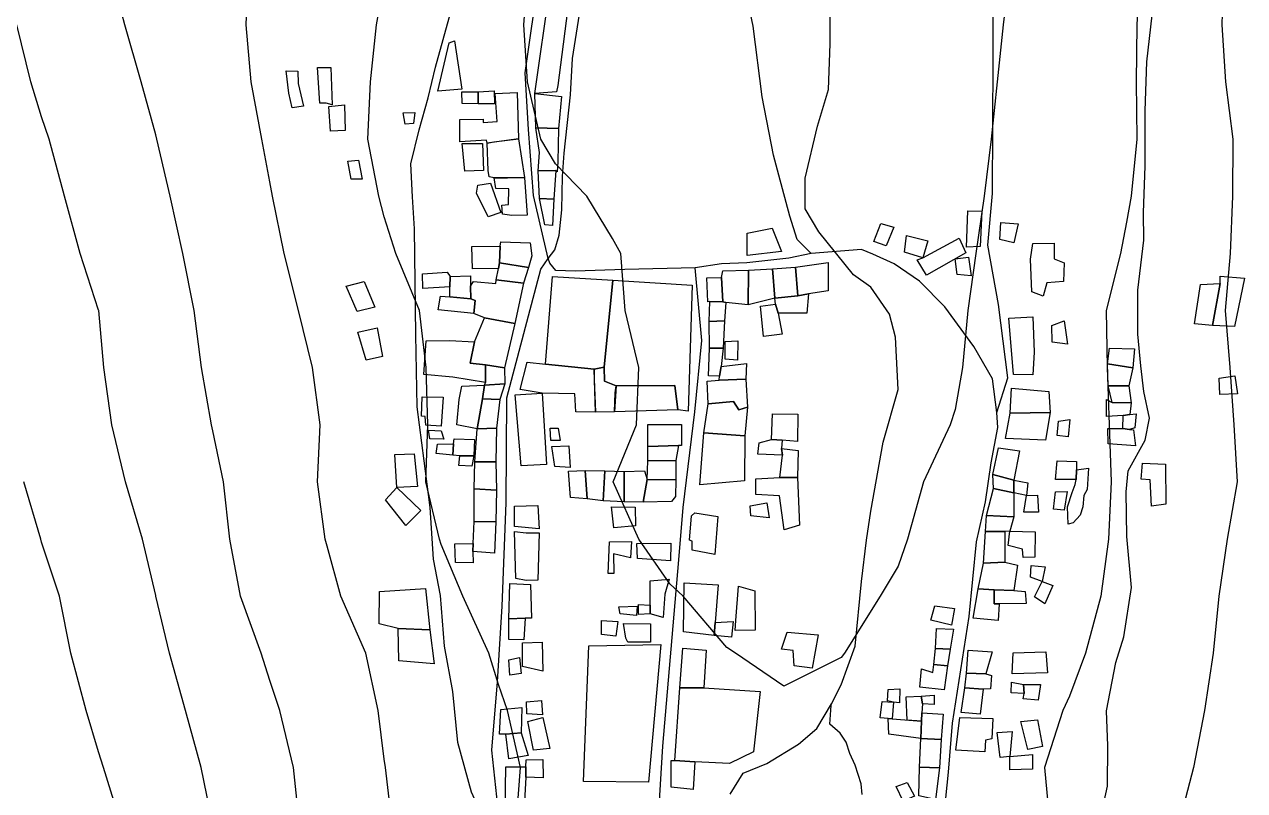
# Model space of a CAD drawing. Header units: metres. Extents: x 424700 to 426700, y 8434700 to 8436900.
# Drawn here: x 425234 to 425661.3, y 8435591.9 to 8435860.2 of the extents above; entities that cross this region are included whole.
import ezdxf

# ---------------------------------------------------------------- set-up
doc = ezdxf.new("R2010")
doc.units = ezdxf.units.M
for name, color, linetype in [('CATASTRO_BASE', 9, 'Continuous'), ('CAUCE_BASE', 5, 'Continuous'), ('CURVAS_100M', 32, 'Continuous'), ('CURVAS_20M', 8, 'Continuous')]:
    doc.layers.add(name, color=color, linetype=linetype)

msp = doc.modelspace()

# ---------------------------------------------------------------- linework, layer by layer
at = {"layer": 'CATASTRO_BASE'}
for points in [[(425554.94, 8435572.26), (425557.67, 8435598.35), (425559.02, 8435615.53), (425564.89, 8435652.86), (425567.42, 8435679.05), (425570.56, 8435692.98), (425572.57, 8435706.72), (425574.97, 8435718.98), (425574.58, 8435724.27), (425578.37, 8435736.44), (425575.12, 8435762.06), (425571.42, 8435782.93), (425573.04, 8435800.94), (425573.28, 8435848.1), (425573.34, 8435889.69)], [(425509.51, 8435779.97), (425504.68, 8435784.8), (425502.08, 8435793.07), (425498.24, 8435807.33), (425496.33, 8435814.38), (425492.34, 8435834.77), (425489.2, 8435859.6), (425483.83, 8435885.36)], [(425400.14, 8435583.17), (425397.74, 8435606.1), (425399.73, 8435630.05), (425401.33, 8435656.51), (425402.72, 8435692.72), (425402.98, 8435729.48), (425414.81, 8435774.44), (425417.41, 8435778.16), (425412.3, 8435800.24), (425410.55, 8435823.35), (425409.37, 8435843.21), (425414.32, 8435877.57)], [(425418.02, 8435872.71), (425425.11, 8435872.36), (425420.82, 8435838.79), (425420.3, 8435836.52), (425412.72, 8435835.92), (425418.02, 8435872.71)], [(425398.68, 8435573.24), (425394.66, 8435582.37), (425390.59, 8435591.34), (425385.76, 8435608.81), (425384, 8435626.67), (425381.17, 8435642.54), (425379.71, 8435660.17), (425377.26, 8435672.97), (425376.11, 8435691.06), (425374.04, 8435707.31), (425371.51, 8435726.24), (425371.05, 8435751.45), (425370.66, 8435788.63), (425369.9, 8435799.82), (425369.29, 8435811.32), (425372.2, 8435823.27), (425375.42, 8435834.46), (425378.02, 8435845.19), (425383.39, 8435864.51)], [(425417.41, 8435778.16), (425419.8, 8435781.19), (425421.33, 8435786.41), (425422.25, 8435795.3), (425422.48, 8435806.95), (425423.09, 8435815.07), (425425.24, 8435835.46), (425426, 8435848.18), (425428.46, 8435863.74)], [(425610.26, 8435579.54), (425613.33, 8435593.49), (425613.48, 8435607.59), (425613.02, 8435619.85), (425616.24, 8435636.71), (425619, 8435645.76), (425621.76, 8435663.08), (425620.07, 8435680.86), (425619.92, 8435696.5), (425620.53, 8435703.86), (425626.51, 8435714.59), (425628.04, 8435722.25), (425626.05, 8435731.6), (425624.98, 8435740.65), (425623.91, 8435751.68), (425623.91, 8435767.17), (425626.05, 8435784.64), (425625.9, 8435794.3), (425626.51, 8435810.55), (425626.51, 8435829.86), (425627.12, 8435847.03), (425628.96, 8435863.44)], [(425384.59, 8435854.36), (425387.25, 8435837.48), (425378.74, 8435836.73), (425382.77, 8435853.68), (425384.59, 8435854.36)], [(425329.81, 8435843.78), (425329.88, 8435839.45), (425331.72, 8435831.48), (425327.82, 8435830.94), (425326.55, 8435836.08), (425325.71, 8435843.86), (425329.81, 8435843.78)], [(425337.46, 8435832.62), (425336.7, 8435845.11), (425341.3, 8435845.11), (425341.76, 8435832.06), (425339.67, 8435832.55), (425337.46, 8435832.62)], [(425396.04, 8435818.64), (425395.78, 8435819.66), (425386.5, 8435819.04), (425386.45, 8435826.9), (425394.72, 8435827.01), (425394.72, 8435825.86), (425399.61, 8435826.21), (425398.92, 8435835.98), (425406.57, 8435836.27), (425407.09, 8435820.14), (425396.04, 8435818.64)], [(425392.94, 8435836.5), (425392.94, 8435832.41), (425387.31, 8435832.47), (425387.25, 8435836.61), (425392.94, 8435836.5)], [(425392.94, 8435836.5), (425398.52, 8435836.96), (425398.63, 8435832.41), (425392.94, 8435832.41), (425392.94, 8435836.5)], [(425412.72, 8435835.92), (425422.09, 8435834.89), (425421.03, 8435823.77), (425413.06, 8435823.91), (425412.72, 8435835.92)], [(425346.12, 8435832.01), (425346.28, 8435822.96), (425341.22, 8435822.81), (425340.6, 8435831.38), (425346.12, 8435832.01)], [(425370.74, 8435829.3), (425370.32, 8435825.43), (425367.37, 8435825.27), (425366.68, 8435829.22), (425370.74, 8435829.3)], [(425414.44, 8435815.28), (425413.06, 8435823.91), (425421.03, 8435823.77), (425420.86, 8435812.02), (425420.53, 8435808.54), (425420.07, 8435808.96), (425413.92, 8435808.85), (425414.44, 8435815.28)], [(425394.49, 8435818.5), (425394.84, 8435809.02), (425388.19, 8435808.83), (425387.37, 8435818.45), (425394.49, 8435818.5)], [(425396.04, 8435818.64), (425398.4, 8435819.02), (425407.09, 8435820.14), (425409.2, 8435806.62), (425398.5, 8435806.39), (425396.74, 8435806.78), (425396.45, 8435808.96), (425396.04, 8435818.64)], [(425347.27, 8435812.23), (425350.95, 8435812.62), (425352.26, 8435806.02), (425348.42, 8435805.95), (425347.27, 8435812.23)], [(425420.07, 8435808.96), (425419.44, 8435799.02), (425414.38, 8435799.19), (425413.92, 8435808.85), (425420.07, 8435808.96)], [(425392.75, 8435803.86), (425397.24, 8435804.55), (425400.8, 8435794.32), (425396.43, 8435792.82), (425392.29, 8435801.1), (425392.75, 8435803.86)], [(425403.68, 8435802.59), (425399.08, 8435802.71), (425398.5, 8435806.39), (425403.22, 8435806.5), (425409.2, 8435806.62), (425410.11, 8435793.4), (425404.71, 8435793.28), (425401.42, 8435793.78), (425401.25, 8435796.89), (425403.56, 8435797.08), (425403.68, 8435802.59)], [(425419.44, 8435799.02), (425418.92, 8435789.76), (425416.28, 8435789.99), (425414.38, 8435799.19), (425419.44, 8435799.02)], [(425564.46, 8435794.87), (425569.37, 8435794.8), (425568.68, 8435782.38), (425563.93, 8435782.23), (425564.46, 8435794.87)], [(425575.65, 8435784.81), (425575.96, 8435790.81), (425582.09, 8435790.35), (425580.52, 8435783.66), (425575.65, 8435784.81)], [(425487.13, 8435779.27), (425487.09, 8435787.12), (425495.87, 8435788.81), (425499.2, 8435780.65), (425487.13, 8435779.27)], [(425531.47, 8435784.14), (425533.92, 8435790.5), (425538.44, 8435789.12), (425535.76, 8435782.69), (425531.47, 8435784.14)], [(425400.65, 8435782.49), (425400.39, 8435776.63), (425400.08, 8435774.67), (425390.92, 8435774.63), (425390.73, 8435782.37), (425400.65, 8435782.49)], [(425400.39, 8435776.63), (425400.65, 8435782.49), (425400.81, 8435784.06), (425411.12, 8435783.72), (425411.73, 8435779.19), (425410.58, 8435775.09), (425400.39, 8435776.63)], [(425542.92, 8435786.2), (425550.44, 8435784.37), (425548.67, 8435778.47), (425542.23, 8435780.39), (425542.92, 8435786.2)], [(425548.67, 8435778.47), (425561.4, 8435785.29), (425563.7, 8435780.23), (425549.9, 8435772.41), (425546.68, 8435777.78), (425548.67, 8435778.47)], [(425586.38, 8435777.93), (425587.15, 8435783.45), (425594.66, 8435783.6), (425594.66, 8435778.09), (425598.19, 8435776.71), (425597.88, 8435770.12), (425592.06, 8435769.66), (425590.83, 8435765.06), (425586.84, 8435766.59), (425586.38, 8435777.93)], [(425446.04, 8435366.98), (425450.88, 8435380.12), (425452.95, 8435393.76), (425454.4, 8435410.01), (425453.33, 8435434.46), (425452.41, 8435466.19), (425452.41, 8435535.48), (425454.86, 8435563.38), (425457.62, 8435607.53), (425463.14, 8435672.68), (425464.67, 8435691.08), (425468.81, 8435724.49), (425471.26, 8435749.48), (425468.96, 8435774.93), (425444.32, 8435774.39), (425426.85, 8435773.78), (425420.1, 8435774.01), (425418.03, 8435776.54), (425417.41, 8435778.16)], [(425574.58, 8435724.27), (425573.05, 8435736.05), (425566.46, 8435747.39), (425556.34, 8435761.34), (425547.45, 8435770.31), (425538.64, 8435776.29), (425531.12, 8435779.74), (425527.22, 8435781.35), (425509.51, 8435779.97), (425501.69, 8435778.36), (425486.98, 8435776.67), (425478.16, 8435776.36), (425468.96, 8435774.93)], [(425564.65, 8435778.66), (425565.61, 8435772.11), (425560.67, 8435772.61), (425559.98, 8435778.05), (425564.65, 8435778.66)], [(425400.08, 8435774.67), (425400.39, 8435776.63), (425410.58, 8435775.09), (425408.84, 8435769.58), (425399.18, 8435770.73), (425400.08, 8435774.67)], [(425478.66, 8435773.92), (425487.59, 8435774.07), (425487.47, 8435762.04), (425479.67, 8435762.77), (425478.6, 8435763.07), (425478.14, 8435771.58), (425478.66, 8435773.92)], [(425487.59, 8435774.07), (425496.06, 8435774.61), (425496.82, 8435764.26), (425487.47, 8435762.04), (425487.59, 8435774.07)], [(425496.06, 8435774.61), (425504.1, 8435775.15), (425504.83, 8435765.18), (425496.82, 8435764.26), (425496.06, 8435774.61)], [(425504.1, 8435775.15), (425515.45, 8435776.83), (425515.52, 8435766.94), (425508.63, 8435765.87), (425504.83, 8435765.18), (425504.1, 8435775.15)], [(425352.95, 8435770.15), (425356.78, 8435761.11), (425350.49, 8435759.65), (425346.66, 8435768.54), (425352.95, 8435770.15)], [(425382.03, 8435773.45), (425383.16, 8435771.95), (425382.98, 8435768.31), (425373.56, 8435767.74), (425373.44, 8435772.8), (425382.03, 8435773.45)], [(425383.01, 8435764.75), (425382.98, 8435768.31), (425383.16, 8435771.95), (425390.29, 8435772.11), (425390.29, 8435768.5), (425390.37, 8435764.06), (425383.01, 8435764.75)], [(425395.12, 8435757.39), (425391.36, 8435759), (425391.9, 8435763.52), (425390.37, 8435764.06), (425390.29, 8435768.5), (425391.29, 8435770.11), (425399.11, 8435769.5), (425399.18, 8435770.73), (425408.84, 8435769.58), (425405.77, 8435755.4), (425395.12, 8435757.39)], [(425440.14, 8435770.61), (425437.07, 8435740.18), (425433.53, 8435739.45), (425416.46, 8435741.26), (425418.91, 8435771.91), (425440.14, 8435770.61)], [(425461.83, 8435733.74), (425441.21, 8435733.59), (425437.16, 8435735.28), (425437.07, 8435740.18), (425440.14, 8435770.61), (425467.82, 8435768.85), (425466.44, 8435724.7), (425462.9, 8435725.24), (425461.83, 8435733.74)], [(425473.31, 8435763.07), (425473, 8435771.43), (425478.14, 8435771.58), (425478.6, 8435763.07), (425474.08, 8435763.15), (425473.31, 8435763.07)], [(425652.84, 8435769.43), (425650.15, 8435754.79), (425643.79, 8435755.32), (425645.94, 8435769.12), (425652.84, 8435769.43)], [(425652.76, 8435772.03), (425661.34, 8435771.34), (425657.82, 8435754.4), (425650.15, 8435754.79), (425652.84, 8435769.43), (425652.76, 8435772.03)], [(425497.05, 8435762.27), (425496.82, 8435764.26), (425504.83, 8435765.18), (425508.63, 8435765.87), (425508.01, 8435759.01), (425497.97, 8435759.05), (425497.05, 8435762.27)], [(425378.95, 8435760.23), (425379.7, 8435765.04), (425383.01, 8435764.75), (425390.36, 8435764.05), (425391.9, 8435763.52), (425391.36, 8435759), (425378.95, 8435760.23)], [(425474.08, 8435763.15), (425478.6, 8435763.07), (425479.67, 8435762.77), (425479.17, 8435756.4), (425473.81, 8435756.17), (425474.08, 8435763.15)], [(425497.05, 8435762.27), (425497.97, 8435759.05), (425499.43, 8435751.77), (425492.84, 8435750.92), (425491.84, 8435761.5), (425497.05, 8435762.27)], [(425390.14, 8435741.52), (425391.59, 8435749.04), (425395.12, 8435757.39), (425405.77, 8435755.4), (425402.17, 8435739.91), (425395.43, 8435741.03), (425390.14, 8435741.52)], [(425578.81, 8435757.36), (425587.17, 8435757.75), (425587.63, 8435745.41), (425587.17, 8435737.43), (425580.42, 8435737.59), (425578.81, 8435757.36)], [(425357.54, 8435753.9), (425359.38, 8435743.94), (425353.64, 8435742.64), (425350.8, 8435752.45), (425357.54, 8435753.9)], [(425473.81, 8435756.17), (425479.17, 8435756.4), (425478.73, 8435746.86), (425473.9, 8435746.86), (425473.81, 8435756.17)], [(425598.21, 8435756.37), (425599.36, 8435748.17), (425593.91, 8435748.86), (425593.84, 8435754.76), (425598.21, 8435756.37)], [(425382.93, 8435749.5), (425391.59, 8435749.04), (425390.14, 8435741.52), (425395.43, 8435741.03), (425395.43, 8435734.74), (425384.01, 8435736.62), (425373.89, 8435737.54), (425374.66, 8435749.34), (425382.93, 8435749.5)], [(425483.81, 8435749.39), (425483.7, 8435742.65), (425479.4, 8435742.99), (425479.48, 8435749.09), (425483.81, 8435749.39)], [(425478.73, 8435746.86), (425477.97, 8435740.42), (425477.43, 8435736.97), (425473.6, 8435737.13), (425473.9, 8435746.86), (425478.73, 8435746.86)], [(425622.81, 8435746.63), (425622.2, 8435739.96), (425613.38, 8435741.27), (425614.07, 8435746.79), (425622.81, 8435746.63)], [(425395.19, 8435733.86), (425395.43, 8435734.74), (425395.43, 8435741.03), (425402.17, 8435739.91), (425402.24, 8435734.32), (425395.19, 8435733.86)], [(425416.46, 8435741.26), (425433.53, 8435739.45), (425433.53, 8435735.93), (425433.99, 8435724.43), (425427.09, 8435724.58), (425426.78, 8435730.79), (425415.29, 8435731.02), (425407.62, 8435732.33), (425410.08, 8435741.91), (425416.46, 8435741.26)], [(425433.53, 8435739.45), (425437.07, 8435740.18), (425437.16, 8435735.28), (425441.21, 8435733.59), (425440.66, 8435724.58), (425433.99, 8435724.43), (425433.53, 8435739.45)], [(425477.37, 8435735.58), (425477.43, 8435736.97), (425477.97, 8435740.42), (425486.95, 8435741.46), (425486.61, 8435735.91), (425477.37, 8435735.58)], [(425620.82, 8435733.6), (425613.61, 8435733.6), (425613.38, 8435741.27), (425622.2, 8435739.96), (425620.82, 8435733.6)], [(425477.37, 8435735.58), (425486.61, 8435735.91), (425487.23, 8435726.1), (425484.16, 8435725.18), (425482.32, 8435728.1), (425473.43, 8435727.33), (425473.12, 8435735.3), (425477.37, 8435735.58)], [(425657.97, 8435737.08), (425658.81, 8435730.8), (425652.68, 8435730.64), (425652.45, 8435736.31), (425657.97, 8435737.08)], [(425385.45, 8435719.99), (425386.3, 8435728.88), (425387.22, 8435733.48), (425395.19, 8435733.86), (425394.42, 8435729.11), (425392.58, 8435718.53), (425385.45, 8435719.99)], [(425394.42, 8435729.11), (425395.19, 8435733.86), (425402.24, 8435734.32), (425400.48, 8435728.8), (425394.42, 8435729.11)], [(425405.86, 8435730.49), (425415.29, 8435731.02), (425416.9, 8435706.11), (425407.93, 8435705.65), (425405.86, 8435730.49)], [(425440.91, 8435731.21), (425441.21, 8435733.59), (425461.83, 8435733.74), (425462.9, 8435725.24), (425440.66, 8435724.58), (425440.91, 8435731.21)], [(425579.73, 8435732.76), (425592.76, 8435731.61), (425593.3, 8435724.33), (425579.2, 8435724.1), (425579.73, 8435732.76)], [(425620.82, 8435733.6), (425621.58, 8435727.7), (425614.92, 8435727.78), (425613.61, 8435733.6), (425620.82, 8435733.6)], [(425374.57, 8435719.83), (425374.34, 8435722.9), (425373.11, 8435722.98), (425373.27, 8435729.8), (425380.62, 8435729.64), (425380.01, 8435719.53), (425374.57, 8435719.83)], [(425392.58, 8435718.53), (425394.42, 8435729.11), (425400.48, 8435728.8), (425399.33, 8435718.76), (425392.58, 8435718.53)], [(425482.32, 8435728.1), (425484.16, 8435725.18), (425487.23, 8435726.1), (425486.31, 8435716.14), (425471.9, 8435717.21), (425473.43, 8435727.33), (425482.32, 8435728.1)], [(425621.2, 8435723.64), (425618.78, 8435723.21), (425613, 8435722.87), (425613, 8435728.85), (425614.92, 8435727.78), (425621.58, 8435727.7), (425621.2, 8435723.64)], [(425504.93, 8435723.73), (425504.7, 8435714.15), (425499.34, 8435714.61), (425495.66, 8435714.84), (425496.04, 8435723.8), (425504.93, 8435723.73)], [(425579.2, 8435724.1), (425593.3, 8435724.33), (425591.61, 8435714.59), (425577.66, 8435715.13), (425579.2, 8435724.1)], [(425623.35, 8435723.87), (425622.89, 8435718.96), (425621.05, 8435718.35), (425618.67, 8435718.73), (425618.78, 8435723.21), (425621.2, 8435723.64), (425623.35, 8435723.87)], [(425379.93, 8435717.84), (425380.93, 8435714.93), (425376.03, 8435715.08), (425375.49, 8435718.15), (425379.93, 8435717.84)], [(425391.74, 8435707.03), (425392.58, 8435718.53), (425399.33, 8435718.76), (425399.13, 8435707.03), (425391.74, 8435707.03)], [(425420.88, 8435718.84), (425421.65, 8435714.47), (425418.35, 8435714.54), (425418.12, 8435718.76), (425420.88, 8435718.84)], [(425452.38, 8435720.06), (425464.11, 8435720.1), (425464.11, 8435712.74), (425463.04, 8435712.7), (425452.35, 8435712.36), (425452.38, 8435720.06)], [(425600.12, 8435721.8), (425599.51, 8435715.82), (425595.68, 8435716.2), (425596.21, 8435721.26), (425600.12, 8435721.8)], [(425621.05, 8435718.35), (425622.41, 8435718.19), (425623.1, 8435712.63), (425613.55, 8435713.32), (425613.4, 8435718.69), (425618.67, 8435718.73), (425621.05, 8435718.35)], [(425386.53, 8435709.14), (425384, 8435709.37), (425384.32, 8435713.37), (425384.53, 8435715.12), (425391.58, 8435714.89), (425391.35, 8435709.14), (425386.53, 8435709.14)], [(425486.31, 8435716.14), (425486.15, 8435700.35), (425470.52, 8435698.97), (425471.9, 8435717.21), (425486.31, 8435716.14)], [(425495.66, 8435714.84), (425499.34, 8435714.61), (425499.18, 8435711.69), (425499.49, 8435709.39), (425490.9, 8435709.7), (425491.36, 8435713.69), (425495.66, 8435714.84)], [(425364.42, 8435697.98), (425363.73, 8435709.58), (425370.55, 8435709.79), (425371.7, 8435698.37), (425364.42, 8435697.98)], [(425378.25, 8435709.91), (425378.71, 8435713.2), (425384.32, 8435713.37), (425384, 8435709.37), (425378.25, 8435709.91)], [(425424.72, 8435712.63), (425425.18, 8435705.04), (425419.81, 8435705.42), (425418.74, 8435712.4), (425424.72, 8435712.63)], [(425452.35, 8435712.36), (425463.04, 8435712.7), (425462.2, 8435707.49), (425452.31, 8435707.42), (425452.35, 8435712.36)], [(425499.18, 8435711.69), (425505.01, 8435710.93), (425504.7, 8435701.58), (425498.57, 8435701.58), (425499.49, 8435709.39), (425499.18, 8435711.69)], [(425573.22, 8435702.56), (425575.14, 8435711.91), (425582.49, 8435710.92), (425580.58, 8435700.57), (425573.22, 8435702.56)], [(425386.14, 8435705.69), (425386.53, 8435709.14), (425391.35, 8435709.14), (425390.66, 8435705.46), (425386.14, 8435705.69)], [(425391.47, 8435697.53), (425391.74, 8435707.03), (425399.13, 8435707.03), (425399.36, 8435697.15), (425391.47, 8435697.53)], [(425452.08, 8435700.86), (425452.31, 8435707.42), (425462.2, 8435707.49), (425462.16, 8435700.67), (425452.08, 8435700.86)], [(425602.5, 8435707.16), (425602.5, 8435704.17), (425602.35, 8435700.87), (425595.06, 8435700.87), (425595.75, 8435707.39), (425602.5, 8435707.16)], [(425633.67, 8435706.19), (425633.75, 8435692.17), (425628.77, 8435691.48), (425628.23, 8435700.75), (425625.09, 8435700.98), (425625.55, 8435706.5), (425633.67, 8435706.19)], [(425424.6, 8435703.74), (425430.43, 8435704.04), (425431.04, 8435694.08), (425425.21, 8435694.54), (425424.6, 8435703.74)], [(425437.32, 8435703.89), (425436.71, 8435693.31), (425431.04, 8435694.08), (425430.43, 8435704.04), (425437.32, 8435703.89)], [(425437.32, 8435703.89), (425444.07, 8435703.58), (425444.07, 8435693.01), (425436.71, 8435693.31), (425437.32, 8435703.89)], [(425444.07, 8435703.58), (425451.12, 8435703.89), (425452.08, 8435700.86), (425450.66, 8435692.85), (425444.07, 8435693.01), (425444.07, 8435703.58)], [(425498.57, 8435701.58), (425504.7, 8435701.58), (425505.47, 8435684.87), (425500.1, 8435683.18), (425498.42, 8435695.14), (425490.14, 8435695.6), (425490.14, 8435701.12), (425498.57, 8435701.58)], [(425573.37, 8435697.66), (425573.22, 8435702.56), (425580.58, 8435700.57), (425580.58, 8435696.2), (425573.37, 8435697.66)], [(425606.64, 8435704.78), (425606.18, 8435697.35), (425605.03, 8435695.28), (425604.64, 8435691.22), (425603.8, 8435688.3), (425601.35, 8435685.62), (425599.59, 8435685.16), (425599.36, 8435691.29), (425600.97, 8435696.28), (425601.96, 8435699.11), (425602.35, 8435700.87), (425602.5, 8435704.17), (425606.64, 8435704.78)], [(425367.54, 8435684.72), (425360.51, 8435693.7), (425364.42, 8435697.98), (425372.85, 8435690.02), (425367.54, 8435684.72)], [(425391.47, 8435686.18), (425391.47, 8435697.53), (425399.36, 8435697.15), (425399.13, 8435686.03), (425391.47, 8435686.18)], [(425452.08, 8435700.86), (425462.16, 8435700.67), (425462, 8435694.85), (425460.62, 8435693.16), (425450.66, 8435692.85), (425452.08, 8435700.86)], [(425573.37, 8435697.66), (425580.58, 8435696.2), (425580.5, 8435687.77), (425571, 8435688.23), (425573.37, 8435697.66)], [(425585.41, 8435699.72), (425584.95, 8435695.28), (425580.58, 8435696.2), (425580.58, 8435700.57), (425585.41, 8435699.72)], [(425493.97, 8435692.69), (425494.89, 8435687.47), (425488.45, 8435688.09), (425488.15, 8435691.61), (425493.97, 8435692.69)], [(425588.86, 8435695.36), (425589.16, 8435689.38), (425584.03, 8435689.38), (425584.95, 8435695.28), (425588.86, 8435695.36)], [(425599.2, 8435696.58), (425598.21, 8435690.07), (425594.45, 8435690.45), (425595.06, 8435696.51), (425599.2, 8435696.58)], [(425413.87, 8435691.7), (425414.33, 8435683.58), (425405.67, 8435684.35), (425405.59, 8435691.47), (425413.87, 8435691.7)], [(425447.9, 8435691.17), (425448.05, 8435684.58), (425440.39, 8435683.96), (425439.62, 8435691.32), (425447.9, 8435691.17)], [(425468.77, 8435689.21), (425476.83, 8435687.84), (425475.82, 8435674.54), (425467.9, 8435676.12), (425467.82, 8435679.25), (425466.91, 8435679.6), (425467.65, 8435688.17), (425468.77, 8435689.21)], [(425571, 8435688.23), (425580.5, 8435687.77), (425579.08, 8435682.75), (425577.36, 8435682.63), (425570.58, 8435682.67), (425571, 8435688.23)], [(425399.13, 8435686.03), (425398.6, 8435675.07), (425391.09, 8435675.68), (425391.22, 8435678.41), (425391.47, 8435686.18), (425399.13, 8435686.03)], [(425405.67, 8435682.66), (425409.73, 8435682.12), (425414.33, 8435682.2), (425413.87, 8435665.64), (425409.73, 8435665.49), (425406.13, 8435666.18), (425405.67, 8435682.66)], [(425570.58, 8435682.67), (425577.36, 8435682.63), (425577.32, 8435671.86), (425569.85, 8435671.58), (425570.58, 8435682.67)], [(425588.01, 8435682.48), (425587.86, 8435673.63), (425583.83, 8435673.47), (425583.61, 8435676.42), (425578.58, 8435677.69), (425579.08, 8435682.75), (425588.01, 8435682.48)], [(425391.12, 8435671.65), (425384.99, 8435671.73), (425384.76, 8435678.32), (425391.22, 8435678.41), (425391.09, 8435675.68), (425391.12, 8435671.65)], [(425446.6, 8435679.13), (425446.29, 8435673.46), (425440.31, 8435674.84), (425440.39, 8435667.87), (425438.4, 8435667.87), (425438.93, 8435679.06), (425446.6, 8435679.13)], [(425460.39, 8435678.52), (425460.32, 8435672.39), (425448.74, 8435673.15), (425448.51, 8435678.44), (425460.39, 8435678.52)], [(425569.85, 8435671.58), (425577.32, 8435671.86), (425581.8, 8435670.81), (425580.58, 8435661.92), (425573.6, 8435662.15), (425568.08, 8435662.61), (425569.85, 8435671.58)], [(425591.54, 8435670.29), (425590.39, 8435665.08), (425586.33, 8435666.69), (425586.63, 8435670.75), (425591.54, 8435670.29)], [(425364.94, 8435648.69), (425358.21, 8435650.34), (425358.36, 8435661.67), (425374.43, 8435662.64), (425375.96, 8435648.17), (425364.94, 8435648.69)], [(425403.71, 8435652.04), (425404.02, 8435664.42), (425411.19, 8435664.07), (425411.57, 8435652.31), (425409.39, 8435652.27), (425403.71, 8435652.04)], [(425459.77, 8435665.9), (425458.31, 8435660.67), (425457.7, 8435652.53), (425453.15, 8435653.83), (425453.17, 8435656.83), (425453.11, 8435665.39), (425459.77, 8435665.9)], [(425465.09, 8435664.71), (425477.01, 8435663.91), (425475.91, 8435650.77), (425475.52, 8435646.23), (425464.86, 8435647.45), (425465.09, 8435664.71)], [(425484.15, 8435663.46), (425489.83, 8435661.88), (425489.91, 8435648.03), (425482.97, 8435648), (425483.17, 8435651.42), (425484.15, 8435663.46)], [(425568.08, 8435662.61), (425573.6, 8435662.15), (425573.6, 8435657.32), (425575.44, 8435657.32), (425575.06, 8435651.49), (425566.24, 8435652.26), (425568.08, 8435662.61)], [(425594.22, 8435663.78), (425591.38, 8435657.26), (425587.78, 8435659.71), (425590.39, 8435665.08), (425594.22, 8435663.78)], [(425573.6, 8435657.32), (425573.6, 8435662.15), (425580.58, 8435661.92), (425584.49, 8435661.61), (425584.79, 8435657.47), (425575.44, 8435657.32), (425573.6, 8435657.32)], [(425448.55, 8435656.54), (425448.42, 8435653.26), (425442.6, 8435653.8), (425442.24, 8435656.31), (425448.55, 8435656.54)], [(425449.12, 8435653.54), (425449.11, 8435657.03), (425453.17, 8435656.83), (425453.15, 8435653.83), (425449.12, 8435653.54)], [(425551.49, 8435651.58), (425552.91, 8435656.6), (425559.73, 8435655.72), (425558.73, 8435649.85), (425551.49, 8435651.58)], [(425403.71, 8435652.04), (425409.39, 8435652.27), (425408.93, 8435644.68), (425403.6, 8435644.87), (425403.71, 8435652.04)], [(425436.07, 8435646.54), (425436.06, 8435651.42), (425441.87, 8435651.09), (425441.19, 8435645.93), (425436.07, 8435646.54)], [(425453.3, 8435650.35), (425453.24, 8435643.88), (425445.33, 8435643.93), (425444.62, 8435645.25), (425443.84, 8435650.47), (425453.3, 8435650.35)], [(425475.91, 8435650.77), (425482.23, 8435651.12), (425481.68, 8435645.69), (425475.52, 8435646.23), (425475.91, 8435650.77)], [(425375.96, 8435648.17), (425377.49, 8435636.29), (425365.16, 8435637.37), (425364.94, 8435648.69), (425375.96, 8435648.17)], [(425511.95, 8435646.47), (425509.88, 8435634.77), (425503.57, 8435635.59), (425503.28, 8435641.02), (425499.21, 8435641.42), (425501.16, 8435647.41), (425511.95, 8435646.47)], [(425553.11, 8435641.61), (425553.45, 8435648.67), (425559.35, 8435648.47), (425558.24, 8435641.46), (425553.11, 8435641.61)], [(425415.33, 8435643.84), (425415.56, 8435633.72), (425408.43, 8435635.33), (425408.43, 8435638.17), (425408.5, 8435643.61), (425415.33, 8435643.84)], [(425429.84, 8435595.06), (425431.66, 8435642.55), (425456.88, 8435643.04), (425452.54, 8435594.85), (425429.84, 8435595.06)], [(425463.58, 8435627.85), (425464.6, 8435641.74), (425472.73, 8435641.06), (425472, 8435627.84), (425463.58, 8435627.85)], [(425553.11, 8435641.61), (425558.24, 8435641.46), (425557.24, 8435635.62), (425552.49, 8435636.08), (425553.11, 8435641.61)], [(425407.43, 8435638.47), (425407.97, 8435632.88), (425403.98, 8435632.34), (425403.6, 8435637.71), (425407.43, 8435638.47)], [(425564.57, 8435641.14), (425572.91, 8435640.47), (425570.76, 8435632.74), (425563.96, 8435633.07), (425564.57, 8435641.14)], [(425591.72, 8435640.48), (425592.3, 8435633.17), (425579.97, 8435632.85), (425580.3, 8435640.16), (425591.72, 8435640.48)], [(425547.58, 8435628.11), (425548.2, 8435634.55), (425552.18, 8435633.32), (425552.49, 8435636.08), (425557.24, 8435635.62), (425556.17, 8435627.19), (425547.58, 8435628.11)], [(425563.96, 8435633.07), (425570.76, 8435632.74), (425572.65, 8435632.26), (425572.32, 8435627.52), (425569.73, 8435627.44), (425563.42, 8435627.84), (425563.96, 8435633.07)], [(425583.91, 8435629.1), (425584.13, 8435625.97), (425579.57, 8435626.17), (425579.7, 8435629.86), (425583.91, 8435629.1)], [(425589.86, 8435629.12), (425589.04, 8435623.62), (425583.85, 8435624.09), (425584.13, 8435625.97), (425583.91, 8435629.1), (425589.86, 8435629.12)], [(425472, 8435627.84), (425491.68, 8435626.61), (425489.29, 8435605.5), (425480.96, 8435601.37), (425468.84, 8435602.03), (425461.77, 8435602.46), (425463.58, 8435627.85), (425472, 8435627.84)], [(425536.28, 8435623.37), (425536.51, 8435627.35), (425540.57, 8435627.58), (425540.49, 8435622.6), (425538.35, 8435622.86), (425536.28, 8435623.37)], [(425548.16, 8435616.27), (425543.18, 8435616.63), (425542.79, 8435624.7), (425548.12, 8435624.95), (425548.59, 8435622.3), (425548.31, 8435619.18), (425548.16, 8435616.27)], [(425548.12, 8435624.95), (425552.66, 8435625.28), (425552.6, 8435622.08), (425548.59, 8435622.3), (425548.12, 8435624.95)], [(425562.11, 8435619.28), (425563.42, 8435627.84), (425569.73, 8435627.44), (425568.7, 8435618.67), (425562.11, 8435619.28)], [(425408.18, 8435620.99), (425407.99, 8435612.15), (425402.6, 8435611.64), (425400.43, 8435611.64), (425400.82, 8435620.27), (425408.18, 8435620.99)], [(425415.08, 8435623.45), (425415.48, 8435618.48), (425409.98, 8435618.84), (425409.79, 8435623.02), (425415.08, 8435623.45)], [(425533.67, 8435617.34), (425534.36, 8435623.09), (425538.35, 8435622.86), (425537.97, 8435617.04), (425536.51, 8435617.11), (425533.67, 8435617.34)], [(425415.62, 8435617.47), (425418.04, 8435606.68), (425412.29, 8435606.04), (425410.37, 8435616.06), (425415.62, 8435617.47)], [(425536.74, 8435611.67), (425536.51, 8435617.11), (425537.97, 8435617.04), (425548.16, 8435616.27), (425547.93, 8435610.21), (425536.74, 8435611.67)], [(425547.93, 8435610.21), (425548.16, 8435616.27), (425548.31, 8435619.18), (425555.82, 8435618.72), (425555.06, 8435609.75), (425547.93, 8435610.21)], [(425573.12, 8435617.15), (425572.79, 8435610.05), (425570.62, 8435609.62), (425570.42, 8435605.52), (425560.19, 8435606.11), (425561.56, 8435617.46), (425573.12, 8435617.15)], [(425582.93, 8435616.13), (425588.81, 8435616.71), (425590.59, 8435607.32), (425585.41, 8435606.33), (425582.93, 8435616.13)], [(425402.6, 8435611.64), (425407.99, 8435612.15), (425410.4, 8435604.15), (425403.68, 8435603.08), (425402.6, 8435611.64)], [(425579.93, 8435612.65), (425579.18, 8435603.8), (425575.68, 8435603.51), (425574.67, 8435612.28), (425579.93, 8435612.65)], [(425547.47, 8435600.1), (425547.93, 8435610.21), (425555.06, 8435609.75), (425554.44, 8435599.94), (425547.47, 8435600.1)], [(425409.72, 8435602.72), (425415.52, 8435602.84), (425415.63, 8435596.4), (425409.6, 8435596.61), (425409.64, 8435600.21), (425409.72, 8435602.72)], [(425587.03, 8435604.59), (425587.11, 8435599.37), (425579.13, 8435599.21), (425579.18, 8435603.8), (425587.03, 8435604.59)], [(425402.64, 8435600.29), (425409.64, 8435600.21), (425409.6, 8435596.61), (425409.02, 8435585.97), (425402.4, 8435585.53), (425402.64, 8435600.29)], [(425460.5, 8435602.42), (425461.77, 8435602.46), (425468.84, 8435602.03), (425468.17, 8435592.28), (425460.53, 8435593.1), (425460.5, 8435602.42)], [(425547.24, 8435590.06), (425547.47, 8435600.1), (425554.44, 8435599.94), (425553.14, 8435588.83), (425547.24, 8435590.06)], [(425543.17, 8435594.78), (425545.7, 8435589.95), (425541.72, 8435588.26), (425539.26, 8435593.32), (425543.17, 8435594.78)]]:
    msp.add_lwpolyline(points, dxfattribs=at)
at = {"layer": 'CAUCE_BASE'}
for points in [[(425481.13, 8435590.67), (425485.73, 8435598.03), (425494.01, 8435601.4), (425505.05, 8435608.14), (425511.48, 8435613.66), (425516.66, 8435622.29), (425520.07, 8435628.99), (425524.97, 8435642.48), (425527.12, 8435665.17), (425528.96, 8435679.58), (425530.49, 8435689.7), (425534.78, 8435713.92), (425540, 8435732.31), (425539.08, 8435750.71), (425536.93, 8435758.68), (425530.49, 8435768.18), (425524.36, 8435772.47), (425512.21, 8435787.57), (425507.46, 8435795.55), (425507.46, 8435806.28), (425511.75, 8435824.52), (425515.58, 8435837.39), (425516.2, 8435853.34), (425516.2, 8435864.99)], [(425527.43, 8435590.59), (425527.04, 8435594.27), (425524.97, 8435600.79), (425523.13, 8435604.85), (425521.83, 8435608.83), (425519.69, 8435612.05), (425516.08, 8435615.12), (425516.54, 8435621.71), (425516.66, 8435622.29)]]:
    msp.add_lwpolyline(points, dxfattribs=at)
at = {"layer": 'CURVAS_100M', "elevation": 3400}
msp.add_lwpolyline([(425299.95, 8435580), (425295.94, 8435600), (425290.45, 8435620), (425284.78, 8435640), (425280.06, 8435660), (425280, 8435660.28), (425275.41, 8435680), (425269.43, 8435700), (425264.56, 8435720), (425261.84, 8435740), (425260.03, 8435760), (425260, 8435760.13), (425253.48, 8435780), (425248, 8435800), (425242.7, 8435820), (425240, 8435827.84), (425236.2, 8435840), (425231.33, 8435860)], dxfattribs=at)
at = {"layer": 'CURVAS_20M'}
for points, elevation in [([(425330.37, 8435580), (425328.22, 8435600), (425323.49, 8435620), (425320, 8435630.44), (425316.96, 8435640), (425309.7, 8435660), (425305.99, 8435680), (425303.68, 8435700), (425300, 8435717.85), (425299.52, 8435720), (425296.07, 8435740), (425293.42, 8435760), (425289.47, 8435780), (425285.08, 8435800), (425280.39, 8435820), (425280, 8435821.54), (425274.84, 8435840), (425269.18, 8435860), (425263.86, 8435880)], 3380), ([(425362.81, 8435580), (425360.43, 8435600), (425360, 8435602.88), (425357.86, 8435620), (425353.62, 8435640), (425344.87, 8435660), (425340, 8435677.44), (425339.36, 8435680), (425336.61, 8435700), (425337.57, 8435720), (425334.95, 8435740), (425330.04, 8435760), (425325.03, 8435780), (425320.9, 8435800), (425320, 8435804.99), (425317.12, 8435820), (425313.4, 8435840), (425311.72, 8435860), (425312.52, 8435880)], 3360), ([(425579.26, 8435880), (425576.73, 8435860), (425574.65, 8435840), (425572.53, 8435820), (425570.13, 8435800), (425567.23, 8435780), (425564.43, 8435760), (425562.52, 8435740), (425560, 8435725.34), (425558.24, 8435720), (425548.94, 8435700), (425543.28, 8435680), (425540, 8435670.47), (425533.73, 8435660), (425521.17, 8435640), (425520, 8435638.57), (425500, 8435628.52), (425482.99, 8435640), (425480, 8435642.06), (425464.71, 8435660), (425460, 8435664.35), (425449.16, 8435680), (425440.25, 8435700), (425448.41, 8435720), (425449.19, 8435740), (425444.44, 8435760), (425442.93, 8435780), (425440, 8435785.21), (425430.93, 8435800), (425420, 8435811.39), (425414.81, 8435820), (425410.23, 8435840), (425408.89, 8435860), (425410.42, 8435880)], 3320), ([(425624.61, 8435880), (425623.63, 8435860), (425623.36, 8435840), (425623.58, 8435820), (425621.56, 8435800), (425620, 8435790.92), (425617.86, 8435780), (425612.92, 8435760), (425613.27, 8435740), (425613.9, 8435720), (425614.66, 8435700), (425613.71, 8435680), (425610.97, 8435660), (425605.58, 8435640), (425600, 8435624.95), (425597.69, 8435620), (425591.32, 8435600), (425593.15, 8435580)], 3340), ([(425653.99, 8435880), (425653.42, 8435860), (425654.61, 8435840), (425657.19, 8435820), (425657.12, 8435800), (425656.33, 8435780), (425654.56, 8435760), (425656.13, 8435740), (425657.61, 8435720), (425658.74, 8435700), (425655.28, 8435680), (425652.36, 8435660), (425650.38, 8435640), (425647.33, 8435620), (425643.41, 8435600), (425640, 8435586.53)], 3360), ([(425406.22, 8435580), (425407.72, 8435600), (425403.23, 8435620), (425400, 8435629.11), (425396.63, 8435640), (425387.55, 8435660), (425380, 8435678.05), (425379.36, 8435680), (425374.63, 8435700), (425375.28, 8435720), (425374.65, 8435740), (425372.34, 8435760), (425364.14, 8435780), (425360, 8435792.82), (425358.17, 8435800), (425354.27, 8435820), (425355.18, 8435840), (425357.33, 8435860), (425360, 8435874.81)], 3340), ([(425267.89, 8435580), (425261.66, 8435600), (425260, 8435605.54), (425255.68, 8435620), (425250.26, 8435640), (425246.31, 8435660), (425240, 8435678.95), (425239.7, 8435680), (425233.82, 8435700)], 3420)]:
    msp.add_lwpolyline(points, dxfattribs=dict(at, elevation=elevation))

doc.saveas('drawing.dxf')
